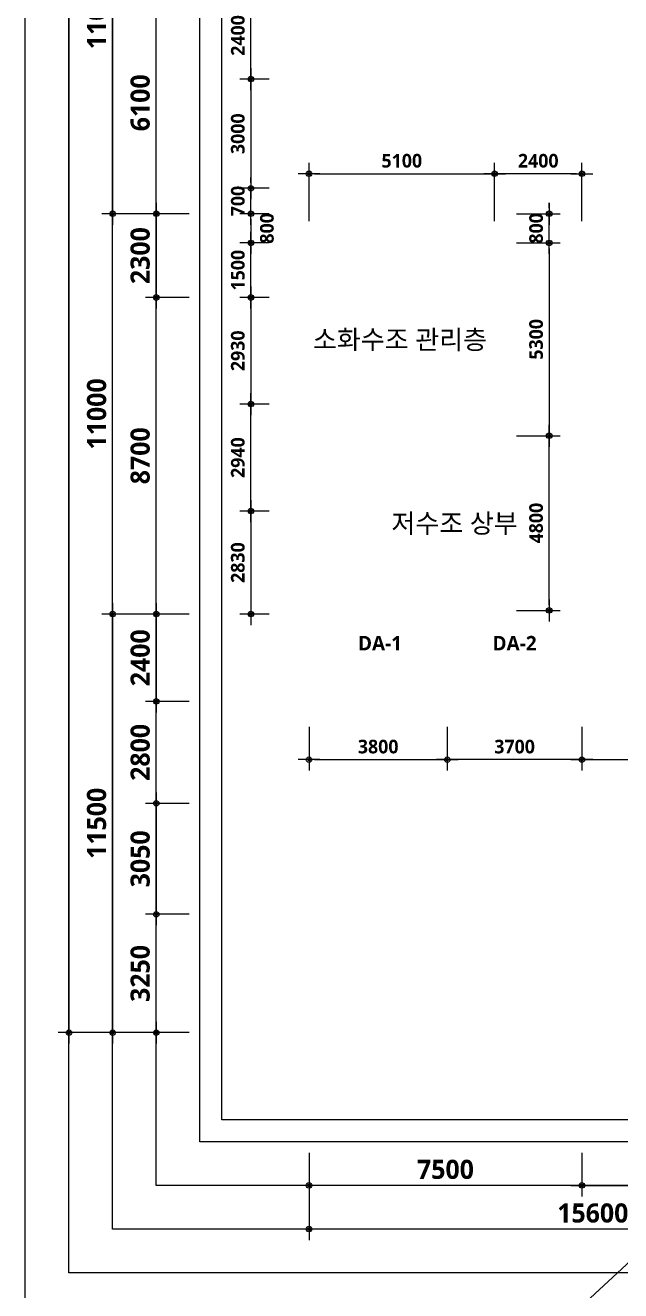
# Model space of a CAD drawing. Header units: millimetres. Extents: x -63924 to 190228206, y 0 to 456875599.
# Drawn here: x 6120 to 22487, y 146258 to 181029 of the extents above; entities that cross this region are included whole.
import ezdxf
from ezdxf.enums import TextEntityAlignment as Align

# ---------------------------------------------------------------- set-up
doc = ezdxf.new("R2010")
doc.units = ezdxf.units.MM
doc.header["$LTSCALE"] = 150
doc.header["$MEASUREMENT"] = 0
doc.header["$PDSIZE"] = -10
doc.layers.get('0').update_dxf_attribs({"linetype": 'CONTINUOUS'})
doc.layers.get('Defpoints').update_dxf_attribs({"color": 153, "linetype": 'CONTINUOUS'})
for name, color, linetype in [('A-ANNO-DIM', 4, 'CONTINUOUS'), ('A-ANNO-TEXT1', 7, 'CONTINUOUS'), ('A-ANNO-TEXT2', 3, 'CONTINUOUS'), ('A-ST-AXIS-DIM', 7, 'CONTINUOUS')]:
    doc.layers.add(name, color=color, linetype=linetype)
for name, color, linetype, plot in [('Defpoint', 161, 'CONTINUOUS', False), ('G(그리드1)', 185, 'CONTINUOUS', False), ('G(그리드2)', 235, 'CONTINUOUS', False)]:
    doc.layers.add(name, color=color, linetype=linetype, plot=plot)
doc.styles.add('2020음성 1차', font='')
doc.styles.add('SH_대대리576', font='')
doc.styles.add('SH_진천_나눔', font='')
doc.styles.get('2020음성 1차').set_extended_font_data('NanumGothic', bold=True)
doc.styles.get('SH_대대리576').set_extended_font_data('NanumGothic', bold=True)
doc.styles.get('SH_진천_나눔').set_extended_font_data('NanumGothic', bold=True)
doc.dimstyles.new('SHP 300', dxfattribs={"dimscale": 150, "dimtxt": 3.5, "dimasz": 1, "dimexe": 2, "dimexo": 2, "dimgap": 1, "dimtad": 1, "dimdec": 0, "dimzin": 0, "dimdsep": 46, "dimtxsty": 'SH_대대리576', "dimblk": 'DIMDOT', "dimcen": 0.09, "dimclrt": 3, "dimadec": 0, "dimazin": 1, "dimtfac": 1, "dimtdec": 0, "dimtix": 1, "dimtmove": 2, "dimatfit": 0, "dimldrblk": 'DIMDOT', "dimfxl": 1, "dimtolj": 1, "dimtzin": 0, "dimarcsym": 0})
doc.dimstyles.new('SHP300내부', dxfattribs={"dimscale": 150, "dimtxt": 2.5, "dimasz": 1, "dimexe": 2, "dimexo": 2, "dimgap": 1, "dimtad": 1, "dimdec": 0, "dimzin": 0, "dimdsep": 46, "dimtxsty": 'SH_대대리576', "dimblk": 'DIMDOT', "dimcen": 0.09, "dimclrd": 256, "dimclre": 256, "dimclrt": 3, "dimadec": 0, "dimazin": 1, "dimtfac": 1, "dimtdec": 0, "dimtix": 1, "dimtmove": 2, "dimatfit": 0, "dimldrblk": 'DIMDOT', "dimfxl": 1, "dimtolj": 1, "dimtzin": 0, "dimlwd": -1, "dimlwe": -1, "dimarcsym": 0})

# ---------------------------------------------------------------- blocks, each defined once
blk = doc.blocks.new('DIMDOT')
at = {"color": 0}
blk.add_line((-2, 0), (2, 0), dxfattribs=at)
for radius in [0.5, 0.25]:
    blk.add_circle((0, 0), radius, dxfattribs=at)
blk = doc.blocks.new('*D505')
at = {"layer": 'A-ST-AXIS-DIM', "color": 0, "lineweight": -2, "transparency": 16777216}
for p, q in [((13920, 150050), (13920, 148850)), ((21420, 150050), (21420, 148850)), ((21270, 149150), (14070, 149150))]:
    blk.add_line(p, q, dxfattribs=at)
at = {"layer": 'Defpoints', "color": 0, "transparency": 16777216}
for p in [(13920, 150350), (21420, 150350), (13920, 149150)]:
    blk.add_point(p, dxfattribs=at)
at = {"layer": 'A-ST-AXIS-DIM', "color": 0, "linetype": 'ByBlock', "lineweight": -2, "transparency": 16777216, "xscale": 150, "yscale": 150, "zscale": 150, "rotation": 180}
blk.add_blockref('DIMDOT', (13920, 149150), dxfattribs=at)
at = {"layer": 'A-ST-AXIS-DIM', "color": 0, "linetype": 'ByBlock', "lineweight": -2, "transparency": 16777216, "xscale": 150, "yscale": 150, "zscale": 150}
blk.add_blockref('DIMDOT', (21420, 149150), dxfattribs=at)
at = {"layer": 'A-ST-AXIS-DIM', "color": 3, "transparency": 16777216, "insert": (17670, 149589), "char_height": 525, "attachment_point": 5, "style": 'SH_대대리576'}
blk.add_mtext('\\A1;7500', dxfattribs=at)
blk = doc.blocks.new('*D506')
at = {"layer": 'A-ST-AXIS-DIM', "color": 0, "lineweight": -2, "transparency": 16777216}
for p, q in [((21420, 150050), (21420, 148850)), ((28820, 150050), (28820, 148850)), ((21570, 149150), (28670, 149150))]:
    blk.add_line(p, q, dxfattribs=at)
at = {"layer": 'Defpoints', "color": 0, "transparency": 16777216}
for p in [(21420, 150350), (28820, 150350), (28820, 149150)]:
    blk.add_point(p, dxfattribs=at)
at = {"layer": 'A-ST-AXIS-DIM', "color": 0, "linetype": 'ByBlock', "lineweight": -2, "transparency": 16777216, "xscale": 150, "yscale": 150, "zscale": 150, "rotation": 180}
blk.add_blockref('DIMDOT', (21420, 149150), dxfattribs=at)
at = {"layer": 'A-ST-AXIS-DIM', "color": 0, "linetype": 'ByBlock', "lineweight": -2, "transparency": 16777216, "xscale": 150, "yscale": 150, "zscale": 150}
blk.add_blockref('DIMDOT', (28820, 149150), dxfattribs=at)
at = {"layer": 'A-ST-AXIS-DIM', "color": 3, "transparency": 16777216, "insert": (25120, 149588), "char_height": 525, "attachment_point": 5, "style": 'SH_대대리576'}
blk.add_mtext('\\A1;7400', dxfattribs=at)
blk = doc.blocks.new('*D507')
at = {"layer": 'A-ST-AXIS-DIM', "color": 0, "lineweight": -2, "transparency": 16777216}
for p, q in [((13920, 150050), (13920, 147650)), ((29520, 150050), (29520, 147650)), ((29370, 147950), (14070, 147950))]:
    blk.add_line(p, q, dxfattribs=at)
at = {"layer": 'Defpoints', "color": 0, "transparency": 16777216}
for p in [(13920, 150350), (29520, 150350), (13920, 147950)]:
    blk.add_point(p, dxfattribs=at)
at = {"layer": 'A-ST-AXIS-DIM', "color": 0, "linetype": 'ByBlock', "lineweight": -2, "transparency": 16777216, "xscale": 150, "yscale": 150, "zscale": 150, "rotation": 180}
blk.add_blockref('DIMDOT', (13920, 147950), dxfattribs=at)
at = {"layer": 'A-ST-AXIS-DIM', "color": 0, "linetype": 'ByBlock', "lineweight": -2, "transparency": 16777216, "xscale": 150, "yscale": 150, "zscale": 150}
blk.add_blockref('DIMDOT', (29520, 147950), dxfattribs=at)
at = {"layer": 'A-ST-AXIS-DIM', "color": 3, "transparency": 16777216, "insert": (21720, 148390), "char_height": 525, "attachment_point": 5, "style": 'SH_대대리576'}
blk.add_mtext('\\A1;15600', dxfattribs=at)
blk = doc.blocks.new('*D557')
at = {"layer": 'A-ST-AXIS-DIM', "color": 0, "lineweight": -2, "transparency": 16777216}
for p, q in [((10620, 164850), (8220, 164850)), ((8520, 164700), (8520, 153500)), ((10620, 153350), (8220, 153350))]:
    blk.add_line(p, q, dxfattribs=at)
at = {"layer": 'Defpoints', "color": 0, "transparency": 16777216}
for p in [(10920, 164850), (8520, 153350), (10920, 153350)]:
    blk.add_point(p, dxfattribs=at)
at = {"layer": 'A-ST-AXIS-DIM', "color": 0, "linetype": 'ByBlock', "lineweight": -2, "transparency": 16777216, "xscale": 150, "yscale": 150, "zscale": 150}
for p, rotation in [((8520, 164850), 90), ((8520, 153350), 270)]:
    blk.add_blockref('DIMDOT', p, dxfattribs=dict(at, rotation=rotation))
at = {"layer": 'A-ST-AXIS-DIM', "color": 3, "transparency": 16777216, "insert": (8081, 159100), "char_height": 525, "attachment_point": 5, "rotation": 90, "style": 'SH_대대리576'}
blk.add_mtext('\\A1;11500', dxfattribs=at)
blk = doc.blocks.new('*D558')
at = {"layer": 'A-ST-AXIS-DIM', "color": 0, "lineweight": -2, "transparency": 16777216}
for p, q in [((10620, 175850), (8220, 175850)), ((8520, 165000), (8520, 175700)), ((10620, 164850), (8220, 164850))]:
    blk.add_line(p, q, dxfattribs=at)
at = {"layer": 'Defpoints', "color": 0, "transparency": 16777216}
for p in [(8520, 175850), (10920, 175850), (10920, 164850)]:
    blk.add_point(p, dxfattribs=at)
at = {"layer": 'A-ST-AXIS-DIM', "color": 0, "linetype": 'ByBlock', "lineweight": -2, "transparency": 16777216, "xscale": 150, "yscale": 150, "zscale": 150}
for p, rotation in [((8520, 175850), 90), ((8520, 164850), 270)]:
    blk.add_blockref('DIMDOT', p, dxfattribs=dict(at, rotation=rotation))
at = {"layer": 'A-ST-AXIS-DIM', "color": 3, "transparency": 16777216, "insert": (8082, 170350), "char_height": 525, "attachment_point": 5, "rotation": 90, "style": 'SH_대대리576'}
blk.add_mtext('\\A1;11000', dxfattribs=at)
blk = doc.blocks.new('*D559')
at = {"layer": 'A-ST-AXIS-DIM', "color": 0, "lineweight": -2, "transparency": 16777216}
for p, q in [((10620, 186850), (8220, 186850)), ((8520, 186700), (8520, 176000)), ((10620, 175850), (8220, 175850))]:
    blk.add_line(p, q, dxfattribs=at)
at = {"layer": 'Defpoints', "color": 0, "transparency": 16777216}
for p in [(10920, 186850), (8520, 175850), (10920, 175850)]:
    blk.add_point(p, dxfattribs=at)
at = {"layer": 'A-ST-AXIS-DIM', "color": 0, "linetype": 'ByBlock', "lineweight": -2, "transparency": 16777216, "xscale": 150, "yscale": 150, "zscale": 150}
for p, rotation in [((8520, 186850), 90), ((8520, 175850), 270)]:
    blk.add_blockref('DIMDOT', p, dxfattribs=dict(at, rotation=rotation))
at = {"layer": 'A-ST-AXIS-DIM', "color": 3, "transparency": 16777216, "insert": (8082, 181350), "char_height": 525, "attachment_point": 5, "rotation": 90, "style": 'SH_대대리576'}
blk.add_mtext('\\A1;11000', dxfattribs=at)
blk = doc.blocks.new('*D564')
at = {"layer": 'A-ST-AXIS-DIM', "color": 0, "lineweight": -2, "transparency": 16777216}
for p, q in [((10620, 238150), (7020, 238150)), ((7320, 238000), (7320, 153500)), ((10620, 153350), (7020, 153350))]:
    blk.add_line(p, q, dxfattribs=at)
at = {"layer": 'Defpoints', "color": 0, "transparency": 16777216}
for p in [(10920, 238150), (7320, 153350), (10920, 153350)]:
    blk.add_point(p, dxfattribs=at)
at = {"layer": 'A-ST-AXIS-DIM', "color": 0, "linetype": 'ByBlock', "lineweight": -2, "transparency": 16777216, "xscale": 150, "yscale": 150, "zscale": 150}
for p, rotation in [((7320, 238150), 90), ((7320, 153350), 270)]:
    blk.add_blockref('DIMDOT', p, dxfattribs=dict(at, rotation=rotation))
at = {"layer": 'A-ST-AXIS-DIM', "color": 3, "transparency": 16777216, "insert": (6880, 195750), "char_height": 525, "attachment_point": 5, "rotation": 90, "style": 'SH_대대리576'}
blk.add_mtext('\\A1;84800', dxfattribs=at)
blk = doc.blocks.new('*D604')
at = {"layer": 'A-ST-AXIS-DIM', "color": 0, "lineweight": -2, "transparency": 16777216}
for p, q in [((10620, 164850), (9420, 164850)), ((9720, 164700), (9720, 162600)), ((10620, 162450), (9420, 162450))]:
    blk.add_line(p, q, dxfattribs=at)
at = {"layer": 'Defpoints', "color": 0, "transparency": 16777216}
for p in [(10920, 164850), (9720, 162450), (10920, 162450)]:
    blk.add_point(p, dxfattribs=at)
at = {"layer": 'A-ST-AXIS-DIM', "color": 0, "linetype": 'ByBlock', "lineweight": -2, "transparency": 16777216, "xscale": 150, "yscale": 150, "zscale": 150}
for p, rotation in [((9720, 164850), 90), ((9720, 162450), 270)]:
    blk.add_blockref('DIMDOT', p, dxfattribs=dict(at, rotation=rotation))
at = {"layer": 'A-ST-AXIS-DIM', "color": 3, "transparency": 16777216, "insert": (9281, 163650), "char_height": 525, "attachment_point": 5, "rotation": 90, "style": 'SH_대대리576'}
blk.add_mtext('\\A1;2400', dxfattribs=at)
blk = doc.blocks.new('*D605')
at = {"layer": 'A-ST-AXIS-DIM', "color": 0, "lineweight": -2, "transparency": 16777216}
for p, q in [((10620, 173550), (9420, 173550)), ((9720, 165000), (9720, 173400)), ((10620, 164850), (9420, 164850))]:
    blk.add_line(p, q, dxfattribs=at)
at = {"layer": 'Defpoints', "color": 0, "transparency": 16777216}
for p in [(9720, 173550), (10920, 173550), (10920, 164850)]:
    blk.add_point(p, dxfattribs=at)
at = {"layer": 'A-ST-AXIS-DIM', "color": 0, "linetype": 'ByBlock', "lineweight": -2, "transparency": 16777216, "xscale": 150, "yscale": 150, "zscale": 150}
for p, rotation in [((9720, 173550), 90), ((9720, 164850), 270)]:
    blk.add_blockref('DIMDOT', p, dxfattribs=dict(at, rotation=rotation))
at = {"layer": 'A-ST-AXIS-DIM', "color": 3, "transparency": 16777216, "insert": (9280, 169200), "char_height": 525, "attachment_point": 5, "rotation": 90, "style": 'SH_대대리576'}
blk.add_mtext('\\A1;8700', dxfattribs=at)
blk = doc.blocks.new('*D606')
at = {"layer": 'A-ST-AXIS-DIM', "color": 0, "lineweight": -2, "transparency": 16777216}
for p, q in [((10620, 175850), (9420, 175850)), ((9720, 175700), (9720, 173700)), ((10620, 173550), (9420, 173550))]:
    blk.add_line(p, q, dxfattribs=at)
at = {"layer": 'Defpoints', "color": 0, "transparency": 16777216}
for p in [(10920, 175850), (9720, 173550), (10920, 173550)]:
    blk.add_point(p, dxfattribs=at)
at = {"layer": 'A-ST-AXIS-DIM', "color": 0, "linetype": 'ByBlock', "lineweight": -2, "transparency": 16777216, "xscale": 150, "yscale": 150, "zscale": 150}
for p, rotation in [((9720, 175850), 90), ((9720, 173550), 270)]:
    blk.add_blockref('DIMDOT', p, dxfattribs=dict(at, rotation=rotation))
at = {"layer": 'A-ST-AXIS-DIM', "color": 3, "transparency": 16777216, "insert": (9280, 174700), "char_height": 525, "attachment_point": 5, "rotation": 90, "style": 'SH_대대리576'}
blk.add_mtext('\\A1;2300', dxfattribs=at)
blk = doc.blocks.new('*D607')
at = {"layer": 'A-ST-AXIS-DIM', "color": 0, "lineweight": -2, "transparency": 16777216}
for p, q in [((10620, 181950), (9420, 181950)), ((9720, 176000), (9720, 181800)), ((10620, 175850), (9420, 175850))]:
    blk.add_line(p, q, dxfattribs=at)
at = {"layer": 'Defpoints', "color": 0, "transparency": 16777216}
for p in [(9720, 181950), (10920, 181950), (10920, 175850)]:
    blk.add_point(p, dxfattribs=at)
at = {"layer": 'A-ST-AXIS-DIM', "color": 0, "linetype": 'ByBlock', "lineweight": -2, "transparency": 16777216, "xscale": 150, "yscale": 150, "zscale": 150}
for p, rotation in [((9720, 181950), 90), ((9720, 175850), 270)]:
    blk.add_blockref('DIMDOT', p, dxfattribs=dict(at, rotation=rotation))
at = {"layer": 'A-ST-AXIS-DIM', "color": 3, "transparency": 16777216, "insert": (9280, 178900), "char_height": 525, "attachment_point": 5, "rotation": 90, "style": 'SH_대대리576'}
blk.add_mtext('\\A1;6100', dxfattribs=at)
blk = doc.blocks.new('*D627')
at = {"layer": 'A-ANNO-DIM', "transparency": 16777216}
for p, q in [((12820, 167680), (12020, 167680)), ((12320, 167530), (12320, 165000)), ((12820, 164850), (12020, 164850))]:
    blk.add_line(p, q, dxfattribs=at)
at = {"layer": 'Defpoints', "color": 0, "transparency": 16777216}
for p in [(13120, 167680), (12320, 164850), (13120, 164850)]:
    blk.add_point(p, dxfattribs=at)
at = {"layer": 'A-ANNO-DIM', "linetype": 'ByBlock', "transparency": 16777216, "xscale": 150, "yscale": 150, "zscale": 150}
for p, rotation in [((12320, 167680), 89.99999999999997), ((12320, 164850), 269.9999999999999)]:
    blk.add_blockref('DIMDOT', p, dxfattribs=dict(at, rotation=rotation))
at = {"layer": 'A-ANNO-DIM', "color": 3, "transparency": 16777216, "insert": (11963, 166265), "char_height": 375, "attachment_point": 5, "rotation": 90, "style": 'SH_대대리576'}
blk.add_mtext('\\A1;2830', dxfattribs=at)
blk = doc.blocks.new('*D628')
at = {"layer": 'A-ANNO-DIM', "transparency": 16777216}
for p, q in [((12820, 170620), (12020, 170620)), ((12320, 167830), (12320, 170470)), ((12820, 167680), (12020, 167680))]:
    blk.add_line(p, q, dxfattribs=at)
at = {"layer": 'Defpoints', "color": 0, "transparency": 16777216}
for p in [(12320, 170620), (13120, 170620), (13120, 167680)]:
    blk.add_point(p, dxfattribs=at)
at = {"layer": 'A-ANNO-DIM', "linetype": 'ByBlock', "transparency": 16777216, "xscale": 150, "yscale": 150, "zscale": 150}
for p, rotation in [((12320, 170620), 90.00000000000004), ((12320, 167680), 270.0000000000001)]:
    blk.add_blockref('DIMDOT', p, dxfattribs=dict(at, rotation=rotation))
at = {"layer": 'A-ANNO-DIM', "color": 3, "transparency": 16777216, "insert": (11963, 169150), "char_height": 375, "attachment_point": 5, "rotation": 90, "style": 'SH_대대리576'}
blk.add_mtext('\\A1;2940', dxfattribs=at)
blk = doc.blocks.new('*D629')
at = {"layer": 'A-ANNO-DIM', "transparency": 16777216}
for p, q in [((12820, 173550), (12020, 173550)), ((12320, 173400), (12320, 170770)), ((12820, 170620), (12020, 170620))]:
    blk.add_line(p, q, dxfattribs=at)
at = {"layer": 'Defpoints', "color": 0, "transparency": 16777216}
for p in [(13120, 173550), (12320, 170620), (13120, 170620)]:
    blk.add_point(p, dxfattribs=at)
at = {"layer": 'A-ANNO-DIM', "linetype": 'ByBlock', "transparency": 16777216, "xscale": 150, "yscale": 150, "zscale": 150}
for p, rotation in [((12320, 173550), 89.99999999999997), ((12320, 170620), 269.9999999999999)]:
    blk.add_blockref('DIMDOT', p, dxfattribs=dict(at, rotation=rotation))
at = {"layer": 'A-ANNO-DIM', "color": 3, "transparency": 16777216, "insert": (11963, 172085), "char_height": 375, "attachment_point": 5, "rotation": 90, "style": 'SH_대대리576'}
blk.add_mtext('\\A1;2930', dxfattribs=at)
blk = doc.blocks.new('*D630')
at = {"layer": 'A-ANNO-DIM', "transparency": 16777216}
for p, q in [((12820, 175050), (12020, 175050)), ((12320, 173700), (12320, 174900)), ((12820, 173550), (12020, 173550))]:
    blk.add_line(p, q, dxfattribs=at)
at = {"layer": 'Defpoints', "color": 0, "transparency": 16777216}
for p in [(12320, 175050), (13120, 175050), (13120, 173550)]:
    blk.add_point(p, dxfattribs=at)
at = {"layer": 'A-ANNO-DIM', "linetype": 'ByBlock', "transparency": 16777216, "xscale": 150, "yscale": 150, "zscale": 150}
for p, rotation in [((12320, 175050), 90), ((12320, 173550), 270)]:
    blk.add_blockref('DIMDOT', p, dxfattribs=dict(at, rotation=rotation))
at = {"layer": 'A-ANNO-DIM', "color": 3, "transparency": 16777216, "insert": (11964, 174300), "char_height": 375, "attachment_point": 5, "rotation": 90, "style": 'SH_대대리576'}
blk.add_mtext('\\A1;1500', dxfattribs=at)
blk = doc.blocks.new('*D631')
at = {"layer": 'A-ANNO-DIM', "transparency": 16777216}
for p, q in [((12820, 175850), (12020, 175850)), ((12320, 175700), (12320, 175200)), ((12820, 175050), (12020, 175050))]:
    blk.add_line(p, q, dxfattribs=at)
at = {"layer": 'Defpoints', "color": 0, "transparency": 16777216}
for p in [(13120, 175850), (12320, 175050), (13120, 175050)]:
    blk.add_point(p, dxfattribs=at)
at = {"layer": 'A-ANNO-DIM', "linetype": 'ByBlock', "transparency": 16777216, "xscale": 150, "yscale": 150, "zscale": 150}
for p, rotation in [((12320, 175850), 90), ((12320, 175050), 270)]:
    blk.add_blockref('DIMDOT', p, dxfattribs=dict(at, rotation=rotation))
at = {"layer": 'A-ANNO-DIM', "color": 3, "transparency": 16777216, "insert": (12763, 175450), "char_height": 375, "attachment_point": 5, "rotation": 90, "style": 'SH_대대리576'}
blk.add_mtext('\\A1;800', dxfattribs=at)
blk = doc.blocks.new('*D642')
at = {"layer": 'A-ANNO-DIM', "transparency": 16777216}
for p, q in [((12820, 179550), (12020, 179550)), ((12320, 179400), (12320, 176700)), ((12820, 176550), (12020, 176550))]:
    blk.add_line(p, q, dxfattribs=at)
at = {"layer": 'Defpoints', "color": 0, "transparency": 16777216}
for p in [(13120, 179550), (12320, 176550), (13120, 176550)]:
    blk.add_point(p, dxfattribs=at)
at = {"layer": 'A-ANNO-DIM', "linetype": 'ByBlock', "transparency": 16777216, "xscale": 150, "yscale": 150, "zscale": 150}
for p, rotation in [((12320, 179550), 89.99999999999997), ((12320, 176550), 269.9999999999999)]:
    blk.add_blockref('DIMDOT', p, dxfattribs=dict(at, rotation=rotation))
at = {"layer": 'A-ANNO-DIM', "color": 3, "transparency": 16777216, "insert": (11963, 178050), "char_height": 375, "attachment_point": 5, "rotation": 90, "style": 'SH_대대리576'}
blk.add_mtext('\\A1;3000', dxfattribs=at)
blk = doc.blocks.new('*D643')
at = {"layer": 'A-ANNO-DIM', "transparency": 16777216}
for p, q in [((12820, 181950), (12020, 181950)), ((12320, 179700), (12320, 181800)), ((12820, 179550), (12020, 179550))]:
    blk.add_line(p, q, dxfattribs=at)
at = {"layer": 'Defpoints', "color": 0, "transparency": 16777216}
for p in [(12320, 181950), (13120, 181950), (13120, 179550)]:
    blk.add_point(p, dxfattribs=at)
at = {"layer": 'A-ANNO-DIM', "linetype": 'ByBlock', "transparency": 16777216, "xscale": 150, "yscale": 150, "zscale": 150}
for p, rotation in [((12320, 181950), 90.00000000000006), ((12320, 179550), 270.0000000000001)]:
    blk.add_blockref('DIMDOT', p, dxfattribs=dict(at, rotation=rotation))
at = {"layer": 'A-ANNO-DIM', "color": 3, "transparency": 16777216, "insert": (11964, 180750), "char_height": 375, "attachment_point": 5, "rotation": 90, "style": 'SH_대대리576'}
blk.add_mtext('\\A1;2400', dxfattribs=at)
blk = doc.blocks.new('*D644')
at = {"layer": 'A-ANNO-DIM', "transparency": 16777216}
for p, q in [((12320, 176700), (12320, 176850)), ((12820, 176550), (12020, 176550)), ((12320, 175850), (12320, 176550)), ((12820, 175850), (12020, 175850)), ((12320, 175700), (12320, 175550))]:
    blk.add_line(p, q, dxfattribs=at)
at = {"layer": 'Defpoints', "color": 0, "transparency": 16777216}
for p in [(12320, 176550), (13120, 176550), (13120, 175850)]:
    blk.add_point(p, dxfattribs=at)
at = {"layer": 'A-ANNO-DIM', "linetype": 'ByBlock', "transparency": 16777216, "xscale": 150, "yscale": 150, "zscale": 150}
for p, rotation in [((12320, 176550), 270), ((12320, 175850), 90)]:
    blk.add_blockref('DIMDOT', p, dxfattribs=dict(at, rotation=rotation))
at = {"layer": 'A-ANNO-DIM', "color": 3, "transparency": 16777216, "insert": (11964, 176200), "char_height": 375, "attachment_point": 5, "rotation": 90, "style": 'SH_대대리576'}
blk.add_mtext('\\A1;700', dxfattribs=at)
blk = doc.blocks.new('*D672')
at = {"layer": 'A-ANNO-DIM', "transparency": 16777216}
for p, q in [((13920, 161750), (13920, 160550)), ((17720, 161750), (17720, 160550)), ((14070, 160850), (17570, 160850))]:
    blk.add_line(p, q, dxfattribs=at)
at = {"layer": 'Defpoints', "color": 0, "transparency": 16777216}
for p in [(13920, 162050), (17720, 162050), (17720, 160850)]:
    blk.add_point(p, dxfattribs=at)
at = {"layer": 'A-ANNO-DIM', "linetype": 'ByBlock', "transparency": 16777216, "xscale": 150, "yscale": 150, "zscale": 150, "rotation": 180}
blk.add_blockref('DIMDOT', (13920, 160850), dxfattribs=at)
at = {"layer": 'A-ANNO-DIM', "linetype": 'ByBlock', "transparency": 16777216, "xscale": 150, "yscale": 150, "zscale": 150}
blk.add_blockref('DIMDOT', (17720, 160850), dxfattribs=at)
at = {"layer": 'A-ANNO-DIM', "color": 3, "transparency": 16777216, "insert": (15820, 161207), "char_height": 375, "attachment_point": 5, "style": 'SH_대대리576'}
blk.add_mtext('\\A1;3800', dxfattribs=at)
blk = doc.blocks.new('*D673')
at = {"layer": 'A-ANNO-DIM', "transparency": 16777216}
for p, q in [((17720, 161750), (17720, 160550)), ((21420, 161750), (21420, 160550)), ((21270, 160850), (17870, 160850))]:
    blk.add_line(p, q, dxfattribs=at)
at = {"layer": 'Defpoints', "color": 0, "transparency": 16777216}
for p in [(17720, 162050), (21420, 162050), (17720, 160850)]:
    blk.add_point(p, dxfattribs=at)
at = {"layer": 'A-ANNO-DIM', "linetype": 'ByBlock', "transparency": 16777216, "xscale": 150, "yscale": 150, "zscale": 150, "rotation": 180}
blk.add_blockref('DIMDOT', (17720, 160850), dxfattribs=at)
at = {"layer": 'A-ANNO-DIM', "linetype": 'ByBlock', "transparency": 16777216, "xscale": 150, "yscale": 150, "zscale": 150}
blk.add_blockref('DIMDOT', (21420, 160850), dxfattribs=at)
at = {"layer": 'A-ANNO-DIM', "color": 3, "transparency": 16777216, "insert": (19570, 161207), "char_height": 375, "attachment_point": 5, "style": 'SH_대대리576'}
blk.add_mtext('\\A1;3700', dxfattribs=at)
blk = doc.blocks.new('*D674')
at = {"layer": 'A-ANNO-DIM', "transparency": 16777216}
for p, q in [((21420, 161750), (21420, 160550)), ((25120, 161750), (25120, 160550)), ((21570, 160850), (24970, 160850))]:
    blk.add_line(p, q, dxfattribs=at)
at = {"layer": 'Defpoints', "color": 0, "transparency": 16777216}
for p in [(21420, 162050), (25120, 162050), (25120, 160850)]:
    blk.add_point(p, dxfattribs=at)
at = {"layer": 'A-ANNO-DIM', "linetype": 'ByBlock', "transparency": 16777216, "xscale": 150, "yscale": 150, "zscale": 150, "rotation": 180}
blk.add_blockref('DIMDOT', (21420, 160850), dxfattribs=at)
at = {"layer": 'A-ANNO-DIM', "linetype": 'ByBlock', "transparency": 16777216, "xscale": 150, "yscale": 150, "zscale": 150}
blk.add_blockref('DIMDOT', (25120, 160850), dxfattribs=at)
at = {"layer": 'A-ANNO-DIM', "color": 3, "transparency": 16777216, "insert": (23270, 161207), "char_height": 375, "attachment_point": 5, "style": 'SH_대대리576'}
blk.add_mtext('\\A1;3700', dxfattribs=at)
blk = doc.blocks.new('*D723')
at = {"layer": 'A-ANNO-DIM', "transparency": 16777216}
for p, q in [((13920, 175650), (13920, 177250)), ((19020, 175650), (19020, 177250)), ((14070, 176950), (18870, 176950))]:
    blk.add_line(p, q, dxfattribs=at)
at = {"layer": 'Defpoints', "color": 0, "transparency": 16777216}
for p in [(19020, 176950), (13920, 175350), (19020, 175350)]:
    blk.add_point(p, dxfattribs=at)
at = {"layer": 'A-ANNO-DIM', "linetype": 'ByBlock', "transparency": 16777216, "xscale": 150, "yscale": 150, "zscale": 150, "rotation": 180}
blk.add_blockref('DIMDOT', (13920, 176950), dxfattribs=at)
at = {"layer": 'A-ANNO-DIM', "linetype": 'ByBlock', "transparency": 16777216, "xscale": 150, "yscale": 150, "zscale": 150}
blk.add_blockref('DIMDOT', (19020, 176950), dxfattribs=at)
at = {"layer": 'A-ANNO-DIM', "color": 3, "transparency": 16777216, "insert": (16470, 177306), "char_height": 375, "attachment_point": 5, "style": 'SH_대대리576'}
blk.add_mtext('\\A1;5100', dxfattribs=at)
blk = doc.blocks.new('*D724')
at = {"layer": 'A-ANNO-DIM', "transparency": 16777216}
for p, q in [((19020, 175650), (19020, 177250)), ((21420, 175650), (21420, 177250)), ((21270, 176950), (19170, 176950))]:
    blk.add_line(p, q, dxfattribs=at)
at = {"layer": 'Defpoints', "color": 0, "transparency": 16777216}
for p in [(19020, 176950), (19020, 175350), (21420, 175350)]:
    blk.add_point(p, dxfattribs=at)
at = {"layer": 'A-ANNO-DIM', "linetype": 'ByBlock', "transparency": 16777216, "xscale": 150, "yscale": 150, "zscale": 150, "rotation": 180}
blk.add_blockref('DIMDOT', (19020, 176950), dxfattribs=at)
at = {"layer": 'A-ANNO-DIM', "linetype": 'ByBlock', "transparency": 16777216, "xscale": 150, "yscale": 150, "zscale": 150}
blk.add_blockref('DIMDOT', (21420, 176950), dxfattribs=at)
at = {"layer": 'A-ANNO-DIM', "color": 3, "transparency": 16777216, "insert": (20220, 177306), "char_height": 375, "attachment_point": 5, "style": 'SH_대대리576'}
blk.add_mtext('\\A1;2400', dxfattribs=at)
blk = doc.blocks.new('*D725')
at = {"layer": 'A-ANNO-DIM', "transparency": 16777216}
for p, q in [((20520, 176000), (20520, 176150)), ((19620, 175850), (20820, 175850)), ((20520, 175050), (20520, 175850)), ((19620, 175050), (20820, 175050)), ((20520, 174900), (20520, 174750))]:
    blk.add_line(p, q, dxfattribs=at)
at = {"layer": 'Defpoints', "color": 0, "transparency": 16777216}
for p in [(19320, 175850), (20520, 175850), (19320, 175050)]:
    blk.add_point(p, dxfattribs=at)
at = {"layer": 'A-ANNO-DIM', "linetype": 'ByBlock', "transparency": 16777216, "xscale": 150, "yscale": 150, "zscale": 150}
for p, rotation in [((20520, 175850), 270), ((20520, 175050), 90)]:
    blk.add_blockref('DIMDOT', p, dxfattribs=dict(at, rotation=rotation))
at = {"layer": 'A-ANNO-DIM', "color": 3, "transparency": 16777216, "insert": (20163, 175450), "char_height": 375, "attachment_point": 5, "rotation": 90, "style": 'SH_대대리576'}
blk.add_mtext('\\A1;800', dxfattribs=at)
blk = doc.blocks.new('*D726')
at = {"layer": 'A-ANNO-DIM', "transparency": 16777216}
for p, q in [((19620, 175050), (20820, 175050)), ((20520, 174900), (20520, 169900)), ((19620, 169750), (20820, 169750))]:
    blk.add_line(p, q, dxfattribs=at)
at = {"layer": 'Defpoints', "color": 0, "transparency": 16777216}
for p in [(19320, 175050), (19320, 169750), (20520, 169750)]:
    blk.add_point(p, dxfattribs=at)
at = {"layer": 'A-ANNO-DIM', "linetype": 'ByBlock', "transparency": 16777216, "xscale": 150, "yscale": 150, "zscale": 150}
for p, rotation in [((20520, 175050), 89.99999999999997), ((20520, 169750), 269.9999999999999)]:
    blk.add_blockref('DIMDOT', p, dxfattribs=dict(at, rotation=rotation))
at = {"layer": 'A-ANNO-DIM', "color": 3, "transparency": 16777216, "insert": (20163, 172400), "char_height": 375, "attachment_point": 5, "rotation": 90, "style": 'SH_대대리576'}
blk.add_mtext('\\A1;5300', dxfattribs=at)
blk = doc.blocks.new('*D727')
at = {"layer": 'A-ANNO-DIM', "transparency": 16777216}
for p, q in [((19620, 169750), (20820, 169750)), ((20520, 165100), (20520, 169600)), ((19620, 164950), (20820, 164950))]:
    blk.add_line(p, q, dxfattribs=at)
at = {"layer": 'Defpoints', "color": 0, "transparency": 16777216}
for p in [(19320, 169750), (20520, 169750), (19320, 164950)]:
    blk.add_point(p, dxfattribs=at)
at = {"layer": 'A-ANNO-DIM', "linetype": 'ByBlock', "transparency": 16777216, "xscale": 150, "yscale": 150, "zscale": 150}
for p, rotation in [((20520, 169750), 90.00000000000006), ((20520, 164950), 270.0000000000001)]:
    blk.add_blockref('DIMDOT', p, dxfattribs=dict(at, rotation=rotation))
at = {"layer": 'A-ANNO-DIM', "color": 3, "transparency": 16777216, "insert": (20163, 167350), "char_height": 375, "attachment_point": 5, "rotation": 90, "style": 'SH_대대리576'}
blk.add_mtext('\\A1;4800', dxfattribs=at)
blk = doc.blocks.new('*D1099')
at = {"layer": 'A-ST-AXIS-DIM', "color": 0, "lineweight": -2, "transparency": 16777216}
for p, q in [((10620, 162450), (9420, 162450)), ((9720, 159800), (9720, 162300)), ((10620, 159650), (9420, 159650))]:
    blk.add_line(p, q, dxfattribs=at)
at = {"layer": 'Defpoints', "color": 0, "transparency": 16777216}
for p in [(9720, 162450), (10920, 162450), (10920, 159650)]:
    blk.add_point(p, dxfattribs=at)
at = {"layer": 'A-ST-AXIS-DIM', "color": 0, "linetype": 'ByBlock', "lineweight": -2, "transparency": 16777216, "xscale": 150, "yscale": 150, "zscale": 150}
for p, rotation in [((9720, 162450), 90), ((9720, 159650), 270)]:
    blk.add_blockref('DIMDOT', p, dxfattribs=dict(at, rotation=rotation))
at = {"layer": 'A-ST-AXIS-DIM', "color": 3, "transparency": 16777216, "insert": (9280, 161050), "char_height": 525, "attachment_point": 5, "rotation": 90, "style": 'SH_대대리576'}
blk.add_mtext('\\A1;2800', dxfattribs=at)
blk = doc.blocks.new('*D1100')
at = {"layer": 'A-ST-AXIS-DIM', "color": 0, "lineweight": -2, "transparency": 16777216}
for p, q in [((10620, 159650), (9420, 159650)), ((9720, 159500), (9720, 156750)), ((10620, 156600), (9420, 156600))]:
    blk.add_line(p, q, dxfattribs=at)
at = {"layer": 'Defpoints', "color": 0, "transparency": 16777216}
for p in [(10920, 159650), (9720, 156600), (10920, 156600)]:
    blk.add_point(p, dxfattribs=at)
at = {"layer": 'A-ST-AXIS-DIM', "color": 0, "linetype": 'ByBlock', "lineweight": -2, "transparency": 16777216, "xscale": 150, "yscale": 150, "zscale": 150}
for p, rotation in [((9720, 159650), 90), ((9720, 156600), 270)]:
    blk.add_blockref('DIMDOT', p, dxfattribs=dict(at, rotation=rotation))
at = {"layer": 'A-ST-AXIS-DIM', "color": 3, "transparency": 16777216, "insert": (9280, 158125), "char_height": 525, "attachment_point": 5, "rotation": 90, "style": 'SH_대대리576'}
blk.add_mtext('\\A1;3050', dxfattribs=at)
blk = doc.blocks.new('*D1101')
at = {"layer": 'A-ST-AXIS-DIM', "color": 0, "lineweight": -2, "transparency": 16777216}
for p, q in [((10620, 156600), (9420, 156600)), ((9720, 153500), (9720, 156450)), ((10620, 153350), (9420, 153350))]:
    blk.add_line(p, q, dxfattribs=at)
at = {"layer": 'Defpoints', "color": 0, "transparency": 16777216}
for p in [(9720, 156600), (10920, 156600), (10920, 153350)]:
    blk.add_point(p, dxfattribs=at)
at = {"layer": 'A-ST-AXIS-DIM', "color": 0, "linetype": 'ByBlock', "lineweight": -2, "transparency": 16777216, "xscale": 150, "yscale": 150, "zscale": 150}
for p, rotation in [((9720, 156600), 90), ((9720, 153350), 270)]:
    blk.add_blockref('DIMDOT', p, dxfattribs=dict(at, rotation=rotation))
at = {"layer": 'A-ST-AXIS-DIM', "color": 3, "transparency": 16777216, "insert": (9280, 154975), "char_height": 525, "attachment_point": 5, "rotation": 90, "style": 'SH_대대리576'}
blk.add_mtext('\\A1;3250', dxfattribs=at)

msp = doc.modelspace()

# ---------------------------------------------------------------- linework, layer by layer
at = {"layer": 'Defpoint'}
msp.add_line((29520, 153350), (0, 126000), dxfattribs=at)
at = {"layer": 'G(그리드1)'}
for points in [[(6120, 245950), (84920, 245950), (84920, 144550), (6120, 144550)], [(7320, 244750), (83720, 244750), (83720, 146750), (7320, 146750)], [(8520, 243550), (82520, 243550), (82520, 147950), (8520, 147950)], [(9720, 242350), (81320, 242350), (81320, 149150), (9720, 149150)], [(10920, 241150), (80120, 241150), (80120, 150350), (10920, 150350)]]:
    msp.add_lwpolyline(points, close=True, dxfattribs=at)
at = {"layer": 'G(그리드2)'}
msp.add_lwpolyline([(11520, 240550), (79520, 240550), (79520, 150950), (11520, 150950)], close=True, dxfattribs=at)
msp.add_lwpolyline([(11520, 240550), (79520, 240550), (79520, 150950), (11520, 150950)], close=True, dxfattribs=at)

# ---------------------------------------------------------------- texts
at = {"layer": 'A-ANNO-TEXT1', "style": '2020음성 1차'}
for s, p in [('DA-1', (15870, 164050)), ('DA-2', (19570, 164050))]:
    msp.add_text(s, height=400, dxfattribs=at).set_placement(p, align=Align.MIDDLE_CENTER)
at = {"layer": 'A-ANNO-TEXT2', "style": 'SH_진천_나눔'}
for s, p in [('소화수조 관리층', (16420, 172400)), ('저수조 상부', (17920, 167350))]:
    msp.add_text(s, height=525, dxfattribs=at).set_placement(p, align=Align.MIDDLE)

# ---------------------------------------------------------------- dimensions: what is measured, and where the dimension line sits
at = {"layer": 'A-ANNO-DIM'}
for base, p1, p2, angle, picture, middle in [((12320, 181950), (13120, 179550), (13120, 181950), 90, '*D643', (11963.9, 180750)), ((12320, 176550), (13120, 179550), (13120, 176550), 270, '*D642', (11963.1, 178050)), ((12320, 176550), (13120, 175850), (13120, 176550), 90, '*D644', (11964.4, 176200)), ((12320, 175050), (13120, 173550), (13120, 175050), 90, '*D630', (11963.9, 174300)), ((12320, 170620), (13120, 173550), (13120, 170620), 270, '*D629', (11963.1, 172085)), ((12320, 170620), (13120, 167680), (13120, 170620), 90, '*D628', (11963.1, 169150)), ((12320, 164850), (13120, 167680), (13120, 164850), 270, '*D627', (11963.1, 166265)), ((17720, 160850), (21420, 162050), (17720, 162050), 180, '*D673', (19570, 161206.9))]:
    dim = msp.add_linear_dim(base=base, p1=p1, p2=p2, angle=angle, dimstyle='SHP300내부', override={"dimtxsty": 'SH_대대리576', "dimldrblk": 'DIMDOT'}, dxfattribs=at)
    dim.commit()
    dim.dimension.update_dxf_attribs({"geometry": picture, "text_midpoint": middle})
for base, p1, p2, angle, picture, middle in [((19020, 176950), (13920, 175350), (19020, 175350), 180, '*D723', (16470, 177306.1)), ((19020, 176950), (21420, 175350), (19020, 175350), 0, '*D724', (20220, 177306.1)), ((20520, 175850), (19320, 175050), (19320, 175850), 270, '*D725', (20163.1, 175450)), ((20520, 169750), (19320, 175050), (19320, 169750), 90, '*D726', (20163.1, 172400)), ((20520, 169750), (19320, 164950), (19320, 169750), 270, '*D727', (20163.1, 167350))]:
    dim = msp.add_linear_dim(base=base, p1=p1, p2=p2, angle=angle, dimstyle='SHP300내부', dxfattribs=at)
    dim.commit()
    dim.dimension.update_dxf_attribs({"geometry": picture, "text_midpoint": middle})
dim = msp.add_linear_dim(base=(12320, 175050), p1=(13120, 175850), p2=(13120, 175050), angle=270, dimstyle='SHP300내부', override={"dimtxsty": 'SH_대대리576', "dimldrblk": 'DIMDOT'}, dxfattribs=at)
dim.commit()
dim.dimension.update_dxf_attribs({"geometry": '*D631', "text_midpoint": (12763.1, 175450), "dimtype": 160})
for base, p1, p2, picture, middle in [((17720, 160850), (13920, 162050), (17720, 162050), '*D672', (15820, 161206.9)), ((25120, 160850), (21420, 162050), (25120, 162050), '*D674', (23270, 161206.9))]:
    dim = msp.add_linear_dim(base=base, p1=p1, p2=p2, dimstyle='SHP300내부', override={"dimtxsty": 'SH_대대리576', "dimldrblk": 'DIMDOT'}, dxfattribs=at)
    dim.commit()
    dim.dimension.update_dxf_attribs({"geometry": picture, "text_midpoint": middle})
at = {"layer": 'A-ST-AXIS-DIM'}
for base, p1, p2, angle, picture, middle in [((7320, 153350), (10920, 238150), (10920, 153350), 90, '*D564', (6880.3, 195750)), ((8520, 175850), (10920, 186850), (10920, 175850), 90, '*D559', (8082.1, 181350)), ((9720, 181950), (10920, 175850), (10920, 181950), 270, '*D607', (9280.3, 178900)), ((8520, 175850), (10920, 164850), (10920, 175850), 270, '*D558', (8082.1, 170350)), ((9720, 173550), (10920, 175850), (10920, 173550), 90, '*D606', (9280.3, 174700)), ((9720, 173550), (10920, 164850), (10920, 173550), 270, '*D605', (9280.3, 169200)), ((8520, 153350), (10920, 164850), (10920, 153350), 90, '*D557', (8081.4, 159100)), ((9720, 162450), (10920, 164850), (10920, 162450), 90, '*D604', (9281.4, 163650)), ((9720, 162450), (10920, 159650), (10920, 162450), 270, '*D1099', (9280.3, 161050)), ((9720, 156600), (10920, 159650), (10920, 156600), 90, '*D1100', (9280.3, 158125)), ((9720, 156600), (10920, 153350), (10920, 156600), 270, '*D1101', (9280.3, 154975)), ((28820, 149150), (21420, 150350), (28820, 150350), 180, '*D506', (25120, 149587.9))]:
    dim = msp.add_linear_dim(base=base, p1=p1, p2=p2, angle=angle, dimstyle='SHP 300', override={"dimtxsty": 'SH_대대리576', "dimldrblk": 'DIMDOT'}, dxfattribs=at)
    dim.commit()
    dim.dimension.update_dxf_attribs({"geometry": picture, "text_midpoint": middle})
dim = msp.add_linear_dim(base=(13920, 149150), p1=(21420, 150350), p2=(13920, 150350), dimstyle='SHP 300', dxfattribs=at)
dim.commit()
dim.dimension.update_dxf_attribs({"geometry": '*D505', "text_midpoint": (17670, 149588.6)})
dim = msp.add_linear_dim(base=(13920, 147950), p1=(29520, 150350), p2=(13920, 150350), dimstyle='SHP 300', override={"dimtxsty": 'SH_대대리576', "dimldrblk": 'DIMDOT'}, dxfattribs=at)
dim.commit()
dim.dimension.update_dxf_attribs({"geometry": '*D507', "text_midpoint": (21720, 148389.7)})

doc.saveas('drawing.dxf')
